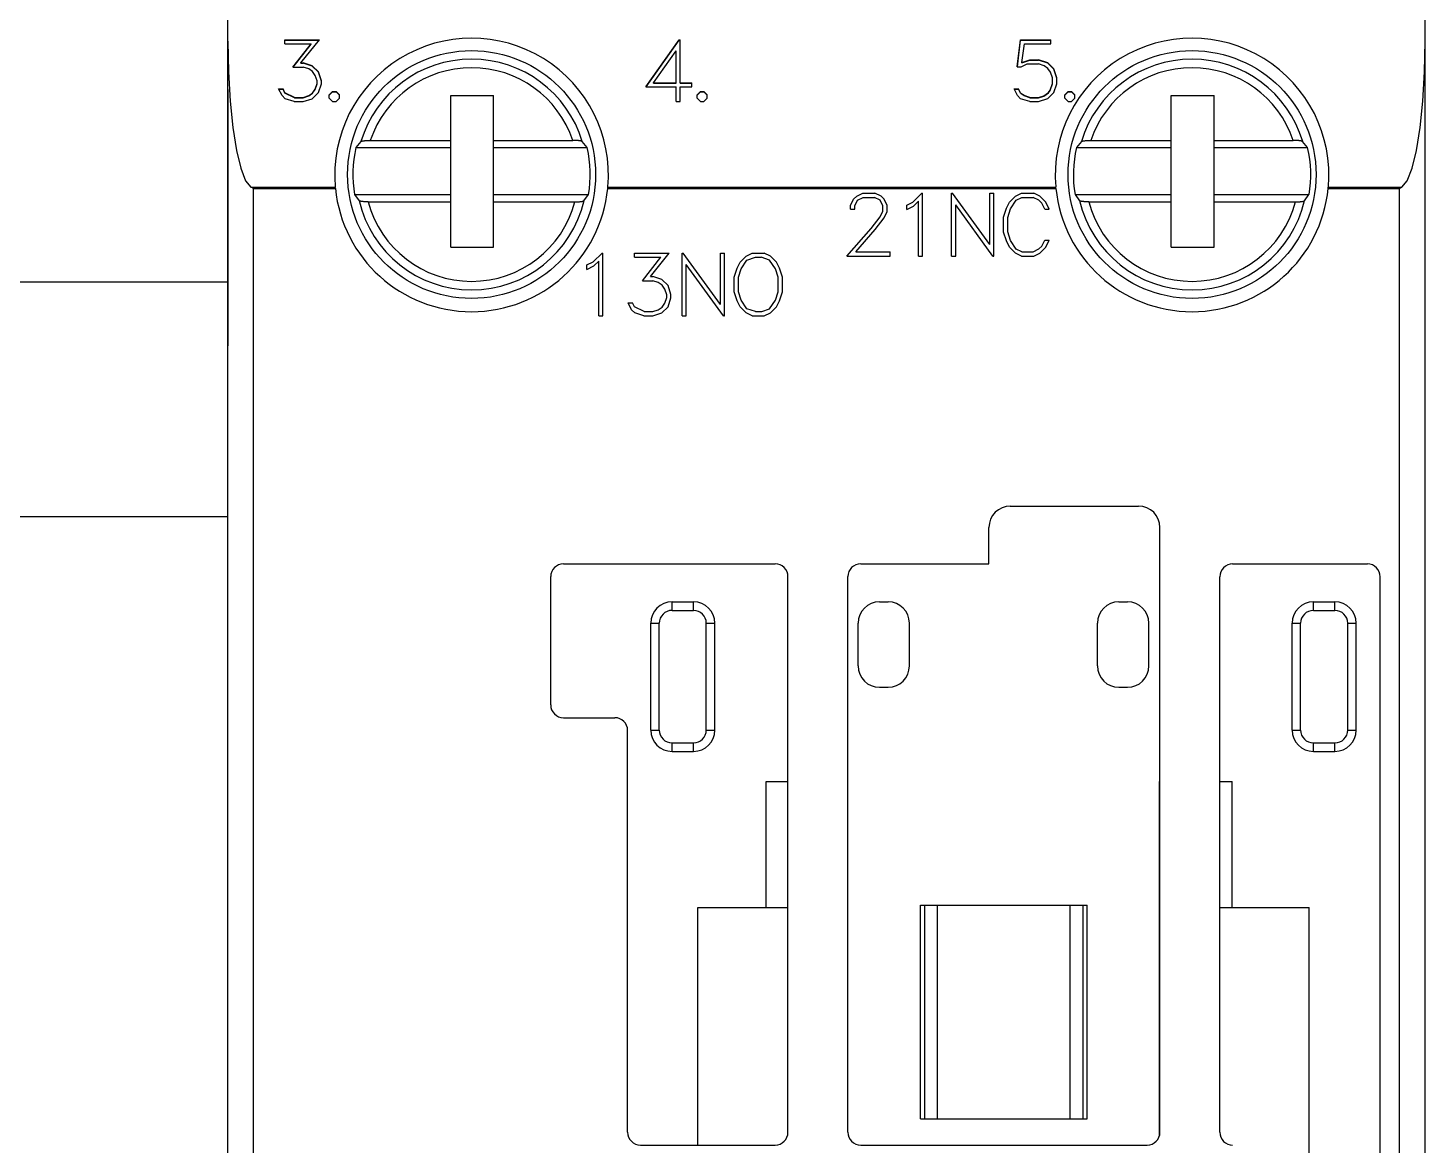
# Model space of a CAD drawing. Header units: millimetres. Extents: x -72 to 2978, y -1067 to 2817.
# Drawn here: x 154.4 to 187.07, y 2602.14 to 2628.28 of the extents above; entities that cross this region are included whole.
import ezdxf

# ---------------------------------------------------------------- set-up
doc = ezdxf.new("R2010")
doc.units = ezdxf.units.MM
doc.layers.add('10000_FRONT', color=7, linetype='Continuous')

msp = doc.modelspace()

# ---------------------------------------------------------------- linework, layer by layer
msp.add_line((159.075, 2626.837), (159.075, 2620.837))
at = {"color": 6, "linetype": 'ByBlock'}
for p, q in [((152.74, 2622.337), (159.075, 2622.337)), ((152.69, 2616.848), (159.075, 2616.848))]:
    msp.add_line(p, q, dxfattribs=at)
at = {"layer": '10000_FRONT', "color": 7, "linetype": 'Continuous', "lineweight": 25}
for p, q in [((187.075, 2578.538), (187.075, 2633.138)), ((159.075, 2578.358), (159.075, 2632.338)), ((160.408, 2628.002), (161.215, 2628.002)), ((160.408, 2627.905), (160.408, 2628.002)), ((160.408, 2627.992), (161.208, 2627.992)), ((160.408, 2627.905), (161.023, 2627.905)), ((160.598, 2627.364), (161.023, 2627.905)), ((160.605, 2627.364), (161.023, 2627.896)), ((160.785, 2627.462), (161.215, 2628.002)), ((161.023, 2627.896), (161.023, 2627.905)), ((168.853, 2626.899), (169.631, 2628.002)), ((168.858, 2626.899), (169.631, 2627.992)), ((169.031, 2626.995), (169.557, 2627.74)), ((169.557, 2626.995), (169.557, 2627.74)), ((169.631, 2628.002), (169.655, 2628.002)), ((169.631, 2627.992), (169.631, 2628.002)), ((169.631, 2627.992), (169.655, 2627.992)), ((169.655, 2626.995), (169.655, 2628.002)), ((177.538, 2627.368), (177.61, 2628.002)), ((177.539, 2627.368), (177.61, 2627.992)), ((177.61, 2628.002), (178.325, 2628.002)), ((177.61, 2627.992), (177.61, 2628.002)), ((177.61, 2627.992), (178.325, 2627.992)), ((177.643, 2627.473), (177.706, 2627.905)), ((177.706, 2627.905), (178.325, 2627.905)), ((178.325, 2627.905), (178.325, 2628.002)), ((160.785, 2627.462), (160.837, 2627.462)), ((160.785, 2627.454), (160.785, 2627.462)), ((160.785, 2627.454), (160.837, 2627.454)), ((161.049, 2627.393), (160.837, 2627.462)), ((160.837, 2627.454), (160.837, 2627.462)), ((161.049, 2627.384), (160.837, 2627.454)), ((177.628, 2627.368), (177.765, 2627.436)), ((177.643, 2627.473), (177.828, 2627.533)), ((177.643, 2627.465), (177.828, 2627.524)), ((177.643, 2627.465), (177.643, 2627.473)), ((177.765, 2627.436), (178.033, 2627.436)), ((177.828, 2627.533), (178.037, 2627.533)), ((177.828, 2627.524), (177.828, 2627.533)), ((177.828, 2627.524), (178.037, 2627.524)), ((178.165, 2627.392), (178.033, 2627.436)), ((178.249, 2627.464), (178.037, 2627.533)), ((178.037, 2627.524), (178.037, 2627.533)), ((178.249, 2627.456), (178.037, 2627.524)), ((178.392, 2627.322), (178.249, 2627.464)), ((178.249, 2627.456), (178.249, 2627.464)), ((178.392, 2627.314), (178.249, 2627.456)), ((160.598, 2627.364), (160.833, 2627.364)), ((160.965, 2627.319), (160.833, 2627.364)), ((161.056, 2627.26), (160.965, 2627.319)), ((161.192, 2627.251), (161.049, 2627.393)), ((161.049, 2627.384), (161.049, 2627.393)), ((161.192, 2627.244), (161.049, 2627.384)), ((161.118, 2627.168), (161.056, 2627.26)), ((161.163, 2627.039), (161.118, 2627.168)), ((161.262, 2627.043), (161.192, 2627.251)), ((161.192, 2627.244), (161.192, 2627.251)), ((161.262, 2627.036), (161.192, 2627.244)), ((177.538, 2627.368), (177.628, 2627.368)), ((178.256, 2627.331), (178.165, 2627.392)), ((178.318, 2627.24), (178.256, 2627.331)), ((178.363, 2627.11), (178.318, 2627.24)), ((178.363, 2626.978), (178.363, 2627.11)), ((178.462, 2627.113), (178.392, 2627.322)), ((178.392, 2627.314), (178.392, 2627.322)), ((178.462, 2627.106), (178.392, 2627.314)), ((178.462, 2626.973), (178.462, 2627.113)), ((160.342, 2626.694), (160.261, 2626.853)), ((160.261, 2626.853), (160.365, 2626.853)), ((160.265, 2626.846), (160.365, 2626.846)), ((160.411, 2626.759), (160.365, 2626.853)), ((160.365, 2626.846), (160.365, 2626.853)), ((160.411, 2626.752), (160.365, 2626.846)), ((160.633, 2626.65), (160.411, 2626.759)), ((160.411, 2626.752), (160.411, 2626.759)), ((160.965, 2626.696), (161.056, 2626.755)), ((161.049, 2626.623), (161.192, 2626.764)), ((161.056, 2626.755), (161.118, 2626.846)), ((161.056, 2626.748), (161.118, 2626.838)), ((161.056, 2626.748), (161.056, 2626.755)), ((161.118, 2626.846), (161.163, 2626.976)), ((161.118, 2626.838), (161.163, 2626.968)), ((161.118, 2626.838), (161.118, 2626.846)), ((161.163, 2626.976), (161.163, 2627.039)), ((161.163, 2626.968), (161.163, 2626.976)), ((161.192, 2626.764), (161.262, 2626.972)), ((161.262, 2626.972), (161.262, 2627.043)), ((161.448, 2626.711), (161.526, 2626.788)), ((161.448, 2626.704), (161.526, 2626.781)), ((161.526, 2626.788), (161.607, 2626.788)), ((161.526, 2626.781), (161.526, 2626.788)), ((161.526, 2626.781), (161.607, 2626.781)), ((161.685, 2626.711), (161.607, 2626.788)), ((161.607, 2626.781), (161.607, 2626.788)), ((161.685, 2626.704), (161.607, 2626.781)), ((168.853, 2626.899), (169.557, 2626.899)), ((169.031, 2626.995), (169.557, 2626.995)), ((169.031, 2626.988), (169.031, 2626.995)), ((169.031, 2626.988), (169.557, 2626.988)), ((169.557, 2626.988), (169.557, 2626.995)), ((169.557, 2626.554), (169.557, 2626.899)), ((169.655, 2626.995), (169.929, 2626.995)), ((169.655, 2626.988), (169.655, 2626.995)), ((169.655, 2626.988), (169.929, 2626.988)), ((169.655, 2626.899), (169.929, 2626.899)), ((169.655, 2626.554), (169.655, 2626.899)), ((169.929, 2626.899), (169.929, 2626.995)), ((170.048, 2626.711), (170.126, 2626.788)), ((170.048, 2626.704), (170.126, 2626.781)), ((170.126, 2626.788), (170.207, 2626.788)), ((170.126, 2626.781), (170.126, 2626.788)), ((170.126, 2626.781), (170.207, 2626.781)), ((170.285, 2626.711), (170.207, 2626.788)), ((170.207, 2626.781), (170.207, 2626.788)), ((170.285, 2626.704), (170.207, 2626.781)), ((177.542, 2626.694), (177.461, 2626.853)), ((177.461, 2626.853), (177.565, 2626.853)), ((177.465, 2626.846), (177.565, 2626.846)), ((177.618, 2626.747), (177.565, 2626.853)), ((177.565, 2626.846), (177.565, 2626.853)), ((177.618, 2626.741), (177.565, 2626.846)), ((178.159, 2626.691), (178.264, 2626.765)), ((178.159, 2626.684), (178.264, 2626.758)), ((178.249, 2626.624), (178.392, 2626.764)), ((178.264, 2626.765), (178.303, 2626.824)), ((178.264, 2626.758), (178.303, 2626.817)), ((178.264, 2626.758), (178.264, 2626.765)), ((178.303, 2626.824), (178.363, 2626.978)), ((178.303, 2626.817), (178.363, 2626.97)), ((178.303, 2626.817), (178.303, 2626.824)), ((178.363, 2626.97), (178.363, 2626.978)), ((178.392, 2626.764), (178.462, 2626.973)), ((178.648, 2626.711), (178.726, 2626.788)), ((178.648, 2626.704), (178.726, 2626.781)), ((178.726, 2626.788), (178.807, 2626.788)), ((178.726, 2626.781), (178.726, 2626.788)), ((178.726, 2626.781), (178.807, 2626.781)), ((178.885, 2626.711), (178.807, 2626.788)), ((178.807, 2626.781), (178.807, 2626.788)), ((178.885, 2626.704), (178.807, 2626.781)), ((160.416, 2626.622), (160.342, 2626.694)), ((160.633, 2626.644), (160.411, 2626.752)), ((160.628, 2626.554), (160.416, 2626.622)), ((160.628, 2626.554), (160.837, 2626.554)), ((160.633, 2626.65), (160.833, 2626.65)), ((160.633, 2626.644), (160.633, 2626.65)), ((160.633, 2626.644), (160.833, 2626.644)), ((160.833, 2626.65), (160.965, 2626.696)), ((160.833, 2626.644), (160.965, 2626.689)), ((160.833, 2626.644), (160.833, 2626.65)), ((160.837, 2626.554), (161.049, 2626.623)), ((160.965, 2626.689), (161.056, 2626.748)), ((160.965, 2626.689), (160.965, 2626.696)), ((161.448, 2626.631), (161.448, 2626.711)), ((161.526, 2626.554), (161.448, 2626.631)), ((161.526, 2626.554), (161.607, 2626.554)), ((161.607, 2626.554), (161.685, 2626.631)), ((161.685, 2626.631), (161.685, 2626.711)), ((164.29, 2626.698), (165.29, 2626.698)), ((164.29, 2623.148), (164.29, 2626.698)), ((165.29, 2623.148), (165.29, 2626.698)), ((169.557, 2626.554), (169.655, 2626.554)), ((170.048, 2626.631), (170.048, 2626.711)), ((170.126, 2626.554), (170.048, 2626.631)), ((170.126, 2626.554), (170.207, 2626.554)), ((170.207, 2626.554), (170.285, 2626.631)), ((170.285, 2626.631), (170.285, 2626.711)), ((177.616, 2626.622), (177.542, 2626.694)), ((177.828, 2626.554), (177.616, 2626.622)), ((177.7, 2626.696), (177.618, 2626.747)), ((177.618, 2626.741), (177.618, 2626.747)), ((177.7, 2626.689), (177.618, 2626.741)), ((177.832, 2626.65), (177.7, 2626.696)), ((177.7, 2626.689), (177.7, 2626.696)), ((177.832, 2626.644), (177.7, 2626.689)), ((177.828, 2626.554), (178.037, 2626.554)), ((177.832, 2626.65), (178.033, 2626.65)), ((177.832, 2626.644), (177.832, 2626.65)), ((177.832, 2626.644), (178.033, 2626.644)), ((178.033, 2626.65), (178.159, 2626.691)), ((178.033, 2626.644), (178.159, 2626.684)), ((178.033, 2626.644), (178.033, 2626.65)), ((178.037, 2626.554), (178.249, 2626.624)), ((178.159, 2626.684), (178.159, 2626.691)), ((178.648, 2626.631), (178.648, 2626.711)), ((178.726, 2626.554), (178.648, 2626.631)), ((178.726, 2626.554), (178.807, 2626.554)), ((178.807, 2626.554), (178.885, 2626.631)), ((178.885, 2626.631), (178.885, 2626.711)), ((181.14, 2626.698), (182.14, 2626.698)), ((181.14, 2623.148), (181.14, 2626.698)), ((182.14, 2623.148), (182.14, 2626.698)), ((162.187, 2625.619), (162.071, 2625.478)), ((162.071, 2625.478), (164.29, 2625.478)), ((162.187, 2625.619), (162.19, 2625.622)), ((162.19, 2625.622), (162.194, 2625.624)), ((162.194, 2625.624), (162.199, 2625.626)), ((162.199, 2625.626), (162.206, 2625.629)), ((162.206, 2625.629), (162.213, 2625.631)), ((162.213, 2625.631), (162.223, 2625.633)), ((162.223, 2625.633), (162.233, 2625.635)), ((162.233, 2625.635), (162.244, 2625.637)), ((162.244, 2625.637), (162.255, 2625.639)), ((162.255, 2625.639), (162.267, 2625.64)), ((162.267, 2625.64), (162.281, 2625.642)), ((162.281, 2625.642), (162.296, 2625.643)), ((162.296, 2625.643), (162.31, 2625.644)), ((162.31, 2625.644), (162.325, 2625.645)), ((162.325, 2625.645), (162.34, 2625.646)), ((162.34, 2625.646), (162.357, 2625.647)), ((162.357, 2625.647), (162.373, 2625.647)), ((162.373, 2625.647), (162.39, 2625.648)), ((162.39, 2625.648), (162.406, 2625.648)), ((162.406, 2625.648), (164.29, 2625.648)), ((165.29, 2625.648), (167.143, 2625.648)), ((165.29, 2625.478), (167.478, 2625.478)), ((167.156, 2625.648), (167.143, 2625.648)), ((167.17, 2625.647), (167.156, 2625.648)), ((167.184, 2625.647), (167.17, 2625.647)), ((167.198, 2625.647), (167.184, 2625.647)), ((167.211, 2625.646), (167.198, 2625.647)), ((167.223, 2625.645), (167.211, 2625.646)), ((167.236, 2625.645), (167.223, 2625.645)), ((167.248, 2625.644), (167.236, 2625.645)), ((167.26, 2625.643), (167.248, 2625.644)), ((167.272, 2625.641), (167.26, 2625.643)), ((167.283, 2625.64), (167.272, 2625.641)), ((167.293, 2625.639), (167.283, 2625.64)), ((167.303, 2625.638), (167.293, 2625.639)), ((167.312, 2625.636), (167.303, 2625.638)), ((167.321, 2625.634), (167.312, 2625.636)), ((167.329, 2625.633), (167.321, 2625.634)), ((167.336, 2625.631), (167.329, 2625.633)), ((167.342, 2625.629), (167.336, 2625.631)), ((167.348, 2625.627), (167.342, 2625.629)), ((167.353, 2625.625), (167.348, 2625.627)), ((167.357, 2625.623), (167.353, 2625.625)), ((167.36, 2625.621), (167.357, 2625.623)), ((167.362, 2625.619), (167.36, 2625.621)), ((167.478, 2625.478), (167.362, 2625.619)), ((179.037, 2625.619), (178.921, 2625.478)), ((178.921, 2625.478), (181.14, 2625.478)), ((179.037, 2625.619), (179.04, 2625.622)), ((179.04, 2625.622), (179.044, 2625.624)), ((179.044, 2625.624), (179.049, 2625.626)), ((179.049, 2625.626), (179.056, 2625.629)), ((179.056, 2625.629), (179.063, 2625.631)), ((179.063, 2625.631), (179.073, 2625.633)), ((179.073, 2625.633), (179.083, 2625.635)), ((179.083, 2625.635), (179.094, 2625.637)), ((179.094, 2625.637), (179.105, 2625.639)), ((179.105, 2625.639), (179.117, 2625.64)), ((179.117, 2625.64), (179.131, 2625.642)), ((179.131, 2625.642), (179.146, 2625.643)), ((179.146, 2625.643), (179.16, 2625.644)), ((179.16, 2625.644), (179.175, 2625.645)), ((179.175, 2625.645), (179.19, 2625.646)), ((179.19, 2625.646), (179.207, 2625.647)), ((179.207, 2625.647), (179.223, 2625.647)), ((179.223, 2625.647), (179.24, 2625.648)), ((179.24, 2625.648), (179.256, 2625.648)), ((179.256, 2625.648), (181.14, 2625.648)), ((182.14, 2625.648), (183.993, 2625.648)), ((182.14, 2625.478), (184.328, 2625.478)), ((184.006, 2625.648), (183.993, 2625.648)), ((184.02, 2625.647), (184.006, 2625.648)), ((184.034, 2625.647), (184.02, 2625.647)), ((184.048, 2625.647), (184.034, 2625.647)), ((184.061, 2625.646), (184.048, 2625.647)), ((184.073, 2625.645), (184.061, 2625.646)), ((184.086, 2625.645), (184.073, 2625.645)), ((184.098, 2625.644), (184.086, 2625.645)), ((184.11, 2625.643), (184.098, 2625.644)), ((184.122, 2625.641), (184.11, 2625.643)), ((184.133, 2625.64), (184.122, 2625.641)), ((184.143, 2625.639), (184.133, 2625.64)), ((184.153, 2625.638), (184.143, 2625.639)), ((184.162, 2625.636), (184.153, 2625.638)), ((184.171, 2625.634), (184.162, 2625.636)), ((184.179, 2625.633), (184.171, 2625.634)), ((184.186, 2625.631), (184.179, 2625.633)), ((184.192, 2625.629), (184.186, 2625.631)), ((184.198, 2625.627), (184.192, 2625.629)), ((184.203, 2625.625), (184.198, 2625.627)), ((184.207, 2625.623), (184.203, 2625.625)), ((184.21, 2625.621), (184.207, 2625.623)), ((184.212, 2625.619), (184.21, 2625.621)), ((184.328, 2625.478), (184.212, 2625.619)), ((159.623, 2624.551), (159.615, 2624.556)), ((159.615, 2624.556), (161.587, 2624.556)), ((159.632, 2624.546), (159.623, 2624.551)), ((159.641, 2624.541), (159.632, 2624.546)), ((159.649, 2624.536), (159.641, 2624.541)), ((159.658, 2624.532), (159.649, 2624.536)), ((159.666, 2624.527), (159.658, 2624.532)), ((159.675, 2624.522), (159.666, 2624.527)), ((159.675, 2624.522), (161.59, 2624.522)), ((159.675, 2587.154), (159.675, 2624.522)), ((161.587, 2624.551), (161.587, 2624.556)), ((161.588, 2624.546), (161.587, 2624.551)), ((161.588, 2624.541), (161.588, 2624.546)), ((161.589, 2624.537), (161.588, 2624.541)), ((161.589, 2624.532), (161.589, 2624.537)), ((161.59, 2624.527), (161.589, 2624.532)), ((161.59, 2624.522), (161.59, 2624.527)), ((167.959, 2624.527), (167.96, 2624.532)), ((167.959, 2624.522), (167.959, 2624.527)), ((167.959, 2624.522), (178.44, 2624.522)), ((167.96, 2624.537), (167.961, 2624.541)), ((167.96, 2624.532), (167.96, 2624.537)), ((167.961, 2624.546), (167.962, 2624.551)), ((167.961, 2624.541), (167.961, 2624.546)), ((167.962, 2624.556), (178.437, 2624.556)), ((167.962, 2624.551), (167.962, 2624.556)), ((178.437, 2624.551), (178.437, 2624.556)), ((178.438, 2624.546), (178.437, 2624.551)), ((178.438, 2624.541), (178.438, 2624.546)), ((178.439, 2624.537), (178.438, 2624.541)), ((178.439, 2624.532), (178.439, 2624.537)), ((178.44, 2624.527), (178.439, 2624.532)), ((178.44, 2624.522), (178.44, 2624.527)), ((184.809, 2624.527), (184.81, 2624.532)), ((184.809, 2624.522), (184.809, 2624.527)), ((184.809, 2624.522), (186.475, 2624.522)), ((184.81, 2624.537), (184.811, 2624.541)), ((184.81, 2624.532), (184.81, 2624.537)), ((184.811, 2624.546), (184.812, 2624.551)), ((184.811, 2624.541), (184.811, 2624.546)), ((184.812, 2624.556), (186.534, 2624.556)), ((184.812, 2624.551), (184.812, 2624.556)), ((186.475, 2624.522), (186.483, 2624.527)), ((186.475, 2587.154), (186.475, 2624.522)), ((186.483, 2624.527), (186.491, 2624.532)), ((186.491, 2624.532), (186.5, 2624.536)), ((186.5, 2624.536), (186.508, 2624.541)), ((186.508, 2624.541), (186.517, 2624.546)), ((186.517, 2624.546), (186.526, 2624.551)), ((186.526, 2624.551), (186.534, 2624.556)), ((162.039, 2624.378), (164.29, 2624.378)), ((162.039, 2624.378), (162.145, 2624.236)), ((162.147, 2624.234), (162.145, 2624.236)), ((162.15, 2624.232), (162.147, 2624.234)), ((162.154, 2624.23), (162.15, 2624.232)), ((162.158, 2624.228), (162.154, 2624.23)), ((162.163, 2624.227), (162.158, 2624.228)), ((162.169, 2624.225), (162.163, 2624.227)), ((162.176, 2624.223), (162.169, 2624.225)), ((162.184, 2624.221), (162.176, 2624.223)), ((162.193, 2624.22), (162.184, 2624.221)), ((162.201, 2624.218), (162.193, 2624.22)), ((162.211, 2624.217), (162.201, 2624.218)), ((162.221, 2624.215), (162.211, 2624.217)), ((162.231, 2624.214), (162.221, 2624.215)), ((162.243, 2624.213), (162.231, 2624.214)), ((162.255, 2624.212), (162.243, 2624.213)), ((162.267, 2624.211), (162.255, 2624.212)), ((162.279, 2624.21), (162.267, 2624.211)), ((162.291, 2624.209), (162.279, 2624.21)), ((162.304, 2624.209), (162.291, 2624.209)), ((162.318, 2624.208), (162.304, 2624.209)), ((162.331, 2624.208), (162.318, 2624.208)), ((162.345, 2624.208), (162.331, 2624.208)), ((162.358, 2624.208), (162.345, 2624.208)), ((162.358, 2624.208), (164.29, 2624.208)), ((165.29, 2624.378), (167.51, 2624.378)), ((165.29, 2624.208), (167.191, 2624.208)), ((167.191, 2624.208), (167.207, 2624.208)), ((167.207, 2624.208), (167.224, 2624.208)), ((167.224, 2624.208), (167.24, 2624.209)), ((167.24, 2624.209), (167.256, 2624.209)), ((167.256, 2624.209), (167.271, 2624.21)), ((167.271, 2624.21), (167.285, 2624.211)), ((167.285, 2624.211), (167.3, 2624.212)), ((167.3, 2624.212), (167.314, 2624.214)), ((167.314, 2624.214), (167.327, 2624.215)), ((167.327, 2624.215), (167.34, 2624.217)), ((167.34, 2624.217), (167.351, 2624.219)), ((167.351, 2624.219), (167.361, 2624.22)), ((167.361, 2624.22), (167.371, 2624.223)), ((167.371, 2624.223), (167.38, 2624.225)), ((167.38, 2624.225), (167.387, 2624.227)), ((167.387, 2624.227), (167.393, 2624.229)), ((167.393, 2624.229), (167.398, 2624.232)), ((167.398, 2624.232), (167.402, 2624.234)), ((167.402, 2624.234), (167.404, 2624.236)), ((167.404, 2624.236), (167.51, 2624.378)), ((173.64, 2624.126), (173.71, 2624.27)), ((173.71, 2624.27), (173.782, 2624.341)), ((173.739, 2624.118), (173.804, 2624.248)), ((173.782, 2624.341), (173.926, 2624.411)), ((173.804, 2624.248), (173.933, 2624.313)), ((173.926, 2624.411), (174.208, 2624.411)), ((173.933, 2624.313), (174.2, 2624.313)), ((174.33, 2624.248), (174.2, 2624.313)), ((174.351, 2624.34), (174.208, 2624.411)), ((174.394, 2624.118), (174.33, 2624.248)), ((174.423, 2624.268), (174.351, 2624.34)), ((174.494, 2624.125), (174.423, 2624.268)), ((174.951, 2624.131), (175.094, 2624.203)), ((175.094, 2624.203), (175.303, 2624.411)), ((175.114, 2624.108), (175.226, 2624.221)), ((175.226, 2622.941), (175.226, 2624.221)), ((175.303, 2624.411), (175.324, 2624.411)), ((175.324, 2622.941), (175.324, 2624.411)), ((175.999, 2624.411), (176.022, 2624.411)), ((175.999, 2622.941), (175.999, 2624.411)), ((176.893, 2623.21), (176.022, 2624.411)), ((176.967, 2622.941), (176.097, 2624.142)), ((176.097, 2622.941), (176.097, 2624.142)), ((176.893, 2624.411), (176.991, 2624.411)), ((176.893, 2623.21), (176.893, 2624.411)), ((176.991, 2622.941), (176.991, 2624.411)), ((177.287, 2624.058), (177.354, 2624.199)), ((177.354, 2624.199), (177.496, 2624.34)), ((177.382, 2624.045), (177.515, 2624.248)), ((177.496, 2624.34), (177.639, 2624.411)), ((177.515, 2624.248), (177.647, 2624.313)), ((177.639, 2624.411), (177.921, 2624.411)), ((177.647, 2624.313), (177.913, 2624.313)), ((178.044, 2624.246), (177.913, 2624.313)), ((178.064, 2624.341), (177.921, 2624.411)), ((178.109, 2624.181), (178.044, 2624.246)), ((178.205, 2624.201), (178.064, 2624.341)), ((178.182, 2624.038), (178.109, 2624.181)), ((178.285, 2624.038), (178.205, 2624.201)), ((178.889, 2624.378), (181.14, 2624.378)), ((178.889, 2624.378), (178.995, 2624.236)), ((178.997, 2624.234), (178.995, 2624.236)), ((179, 2624.232), (178.997, 2624.234)), ((179.004, 2624.23), (179, 2624.232)), ((179.008, 2624.228), (179.004, 2624.23)), ((179.013, 2624.227), (179.008, 2624.228)), ((179.019, 2624.225), (179.013, 2624.227)), ((179.026, 2624.223), (179.019, 2624.225)), ((179.034, 2624.221), (179.026, 2624.223)), ((179.043, 2624.22), (179.034, 2624.221)), ((179.051, 2624.218), (179.043, 2624.22)), ((179.061, 2624.217), (179.051, 2624.218)), ((179.071, 2624.215), (179.061, 2624.217)), ((179.081, 2624.214), (179.071, 2624.215)), ((179.093, 2624.213), (179.081, 2624.214)), ((179.105, 2624.212), (179.093, 2624.213)), ((179.117, 2624.211), (179.105, 2624.212)), ((179.129, 2624.21), (179.117, 2624.211)), ((179.141, 2624.209), (179.129, 2624.21)), ((179.154, 2624.209), (179.141, 2624.209)), ((179.168, 2624.208), (179.154, 2624.209)), ((179.181, 2624.208), (179.168, 2624.208)), ((179.195, 2624.208), (179.181, 2624.208)), ((179.208, 2624.208), (179.195, 2624.208)), ((179.208, 2624.208), (181.14, 2624.208)), ((182.14, 2624.378), (184.36, 2624.378)), ((182.14, 2624.208), (184.041, 2624.208)), ((184.041, 2624.208), (184.057, 2624.208)), ((184.057, 2624.208), (184.074, 2624.208)), ((184.074, 2624.208), (184.09, 2624.209)), ((184.09, 2624.209), (184.106, 2624.209)), ((184.106, 2624.209), (184.121, 2624.21)), ((184.121, 2624.21), (184.135, 2624.211)), ((184.135, 2624.211), (184.15, 2624.212)), ((184.15, 2624.212), (184.164, 2624.214)), ((184.164, 2624.214), (184.177, 2624.215)), ((184.177, 2624.215), (184.19, 2624.217)), ((184.19, 2624.217), (184.201, 2624.219)), ((184.201, 2624.219), (184.211, 2624.22)), ((184.211, 2624.22), (184.221, 2624.223)), ((184.221, 2624.223), (184.23, 2624.225)), ((184.23, 2624.225), (184.237, 2624.227)), ((184.237, 2624.227), (184.243, 2624.229)), ((184.243, 2624.229), (184.248, 2624.232)), ((184.248, 2624.232), (184.252, 2624.234)), ((184.252, 2624.234), (184.254, 2624.236)), ((184.254, 2624.236), (184.36, 2624.378)), ((173.64, 2624.038), (173.64, 2624.126)), ((173.64, 2624.038), (173.739, 2624.038)), ((173.739, 2624.038), (173.739, 2624.118)), ((174.124, 2623.584), (174.328, 2623.855)), ((174.216, 2623.562), (174.423, 2623.838)), ((174.328, 2623.855), (174.394, 2623.989)), ((174.394, 2623.989), (174.394, 2624.118)), ((174.423, 2623.838), (174.494, 2623.979)), ((174.494, 2623.979), (174.494, 2624.125)), ((174.951, 2624.027), (174.951, 2624.131)), ((174.951, 2624.027), (175.114, 2624.108)), ((177.217, 2623.849), (177.287, 2624.058)), ((177.217, 2623.503), (177.217, 2623.849)), ((177.315, 2623.845), (177.382, 2624.045)), ((177.315, 2623.506), (177.315, 2623.845)), ((178.182, 2624.038), (178.285, 2624.038)), ((173.552, 2622.941), (174.124, 2623.584)), ((173.759, 2623.039), (174.216, 2623.562)), ((177.287, 2623.293), (177.217, 2623.503)), ((177.382, 2623.306), (177.315, 2623.506)), ((177.354, 2623.152), (177.287, 2623.293)), ((177.515, 2623.104), (177.382, 2623.306)), ((178.044, 2623.106), (178.109, 2623.171)), ((178.109, 2623.171), (178.182, 2623.313)), ((178.182, 2623.313), (178.285, 2623.313)), ((178.205, 2623.151), (178.285, 2623.313)), ((164.29, 2623.148), (165.29, 2623.148)), ((167.617, 2622.803), (167.826, 2623.011)), ((167.826, 2623.011), (167.846, 2623.011)), ((167.846, 2621.541), (167.846, 2623.011)), ((168.585, 2623.011), (169.393, 2623.011)), ((168.585, 2622.913), (168.585, 2623.011)), ((168.585, 2622.913), (169.2, 2622.913)), ((168.775, 2622.363), (169.2, 2622.913)), ((168.962, 2622.463), (169.393, 2623.011)), ((169.699, 2623.011), (169.722, 2623.011)), ((169.699, 2621.541), (169.699, 2623.011)), ((170.593, 2621.81), (169.722, 2623.011)), ((170.593, 2623.011), (170.691, 2623.011)), ((170.593, 2621.81), (170.593, 2623.011)), ((170.691, 2621.541), (170.691, 2623.011)), ((171.056, 2622.799), (171.197, 2622.94)), ((171.082, 2622.645), (171.215, 2622.845)), ((171.197, 2622.94), (171.339, 2623.011)), ((171.215, 2622.845), (171.414, 2622.912)), ((171.339, 2623.011), (171.621, 2623.011)), ((171.414, 2622.912), (171.547, 2622.912)), ((171.746, 2622.845), (171.547, 2622.912)), ((171.764, 2622.94), (171.621, 2623.011)), ((171.88, 2622.645), (171.746, 2622.845)), ((171.905, 2622.799), (171.764, 2622.94)), ((173.552, 2622.941), (174.562, 2622.941)), ((173.759, 2623.039), (174.562, 2623.039)), ((174.562, 2622.941), (174.562, 2623.039)), ((175.226, 2622.941), (175.324, 2622.941)), ((175.999, 2622.941), (176.097, 2622.941)), ((176.967, 2622.941), (176.991, 2622.941)), ((177.496, 2623.011), (177.354, 2623.152)), ((177.639, 2622.941), (177.496, 2623.011)), ((177.647, 2623.039), (177.515, 2623.104)), ((177.639, 2622.941), (177.921, 2622.941)), ((177.647, 2623.039), (177.913, 2623.039)), ((177.913, 2623.039), (178.044, 2623.106)), ((177.921, 2622.941), (178.064, 2623.011)), ((178.064, 2623.011), (178.205, 2623.151)), ((181.14, 2623.148), (182.14, 2623.148)), ((167.474, 2622.731), (167.617, 2622.803)), ((167.474, 2622.627), (167.474, 2622.731)), ((167.474, 2622.627), (167.636, 2622.708)), ((167.636, 2622.708), (167.748, 2622.821)), ((167.748, 2621.541), (167.748, 2622.821)), ((170.667, 2621.541), (169.797, 2622.742)), ((169.797, 2621.541), (169.797, 2622.742)), ((170.917, 2622.449), (170.988, 2622.658)), ((170.988, 2622.658), (171.056, 2622.799)), ((171.015, 2622.445), (171.082, 2622.645)), ((171.946, 2622.445), (171.88, 2622.645)), ((171.973, 2622.658), (171.905, 2622.799)), ((172.044, 2622.449), (171.973, 2622.658)), ((159.075, 2622.248), (159.075, 2622.248)), ((168.775, 2622.363), (169.011, 2622.363)), ((168.962, 2622.463), (169.015, 2622.463)), ((169.142, 2622.318), (169.011, 2622.363)), ((169.226, 2622.392), (169.015, 2622.463)), ((169.234, 2622.258), (169.142, 2622.318)), ((169.37, 2622.249), (169.226, 2622.392)), ((169.295, 2622.165), (169.234, 2622.258)), ((169.439, 2622.038), (169.37, 2622.249)), ((170.917, 2622.103), (170.917, 2622.449)), ((171.015, 2622.106), (171.015, 2622.445)), ((171.946, 2622.106), (171.946, 2622.445)), ((172.044, 2622.103), (172.044, 2622.449)), ((169.34, 2622.033), (169.295, 2622.165)), ((169.295, 2621.837), (169.34, 2621.969)), ((169.34, 2621.969), (169.34, 2622.033)), ((169.37, 2621.754), (169.439, 2621.965)), ((169.439, 2621.965), (169.439, 2622.038)), ((170.988, 2621.893), (170.917, 2622.103)), ((171.056, 2621.752), (170.988, 2621.893)), ((171.082, 2621.906), (171.015, 2622.106)), ((171.215, 2621.706), (171.082, 2621.906)), ((171.746, 2621.706), (171.88, 2621.906)), ((171.88, 2621.906), (171.946, 2622.106)), ((171.905, 2621.752), (171.973, 2621.893)), ((171.973, 2621.893), (172.044, 2622.103)), ((167.748, 2621.541), (167.846, 2621.541)), ((168.519, 2621.683), (168.438, 2621.845)), ((168.438, 2621.845), (168.542, 2621.845)), ((168.593, 2621.611), (168.519, 2621.683)), ((168.589, 2621.749), (168.542, 2621.845)), ((168.811, 2621.639), (168.589, 2621.749)), ((168.805, 2621.541), (168.593, 2621.611)), ((168.805, 2621.541), (169.015, 2621.541)), ((168.811, 2621.639), (169.011, 2621.639)), ((169.011, 2621.639), (169.142, 2621.685)), ((169.015, 2621.541), (169.226, 2621.611)), ((169.142, 2621.685), (169.234, 2621.745)), ((169.226, 2621.611), (169.37, 2621.754)), ((169.234, 2621.745), (169.295, 2621.837)), ((169.699, 2621.541), (169.797, 2621.541)), ((170.667, 2621.541), (170.691, 2621.541)), ((171.197, 2621.611), (171.056, 2621.752)), ((171.339, 2621.541), (171.197, 2621.611)), ((171.414, 2621.639), (171.215, 2621.706)), ((171.339, 2621.541), (171.621, 2621.541)), ((171.414, 2621.639), (171.563, 2621.639)), ((171.563, 2621.639), (171.746, 2621.706)), ((171.621, 2621.541), (171.764, 2621.611)), ((171.764, 2621.611), (171.905, 2621.752)), ((177.375, 2617.09), (180.375, 2617.09)), ((176.875, 2615.738), (176.875, 2616.59)), ((180.875, 2602.438), (180.875, 2616.59)), ((166.925, 2615.738), (171.875, 2615.738)), ((173.875, 2615.738), (176.875, 2615.738)), ((182.575, 2615.735), (185.725, 2615.735)), ((166.625, 2612.438), (166.625, 2615.438)), ((172.175, 2602.438), (172.175, 2615.438)), ((173.575, 2602.438), (173.575, 2615.438)), ((182.275, 2602.435), (182.275, 2615.435)), ((186.025, 2599.371), (186.025, 2615.435)), ((169.465, 2614.848), (169.965, 2614.848)), ((169.465, 2614.648), (169.465, 2614.848)), ((169.965, 2614.648), (169.965, 2614.848)), ((174.315, 2614.848), (174.515, 2614.848)), ((179.915, 2614.848), (180.115, 2614.848)), ((184.465, 2614.848), (184.965, 2614.848)), ((184.465, 2614.648), (184.465, 2614.848)), ((184.965, 2614.648), (184.965, 2614.848)), ((168.965, 2614.348), (169.165, 2614.348)), ((168.965, 2611.848), (168.965, 2614.348)), ((169.165, 2611.848), (169.165, 2614.348)), ((169.465, 2614.648), (169.965, 2614.648)), ((170.265, 2614.348), (170.465, 2614.348)), ((170.265, 2611.848), (170.265, 2614.348)), ((170.465, 2611.848), (170.465, 2614.348)), ((173.815, 2613.348), (173.815, 2614.348)), ((175.015, 2613.348), (175.015, 2614.348)), ((179.415, 2613.348), (179.415, 2614.348)), ((180.615, 2613.348), (180.615, 2614.348)), ((183.965, 2614.348), (184.165, 2614.348)), ((183.965, 2611.848), (183.965, 2614.348)), ((184.165, 2611.848), (184.165, 2614.348)), ((184.465, 2614.648), (184.965, 2614.648)), ((185.265, 2614.348), (185.465, 2614.348)), ((185.265, 2611.848), (185.265, 2614.348)), ((185.465, 2611.848), (185.465, 2614.348)), ((174.315, 2612.848), (174.515, 2612.848)), ((179.915, 2612.848), (180.115, 2612.848)), ((166.925, 2612.138), (168.125, 2612.138)), ((168.425, 2602.438), (168.425, 2611.838)), ((168.965, 2611.848), (169.165, 2611.848)), ((170.265, 2611.848), (170.465, 2611.848)), ((183.965, 2611.848), (184.165, 2611.848)), ((185.265, 2611.848), (185.465, 2611.848)), ((169.465, 2611.548), (169.965, 2611.548)), ((169.465, 2611.348), (169.465, 2611.548)), ((169.965, 2611.348), (169.965, 2611.548)), ((184.465, 2611.548), (184.965, 2611.548)), ((184.465, 2611.348), (184.465, 2611.548)), ((184.965, 2611.348), (184.965, 2611.548)), ((169.465, 2611.348), (169.965, 2611.348)), ((184.465, 2611.348), (184.965, 2611.348)), ((171.665, 2610.648), (172.175, 2610.648)), ((171.665, 2607.698), (171.665, 2610.648)), ((180.865, 2610.648), (180.875, 2610.648)), ((180.865, 2602.361), (180.865, 2610.648)), ((182.275, 2610.648), (182.565, 2610.648)), ((182.565, 2607.698), (182.565, 2610.648)), ((170.065, 2607.698), (172.175, 2607.698)), ((170.065, 2602.138), (170.065, 2607.698)), ((175.271, 2607.748), (179.175, 2607.748)), ((175.271, 2602.748), (175.271, 2607.748)), ((175.275, 2602.748), (175.275, 2607.748)), ((175.375, 2602.748), (175.375, 2607.748)), ((175.675, 2602.748), (175.675, 2607.748)), ((178.775, 2602.748), (178.775, 2607.748)), ((179.075, 2602.748), (179.075, 2607.748)), ((179.175, 2602.748), (179.175, 2607.748)), ((179.175, 2602.748), (179.175, 2607.748)), ((180.865, 2607.698), (180.875, 2607.698)), ((182.275, 2607.698), (182.565, 2607.698)), ((182.565, 2607.698), (184.365, 2607.698)), ((184.365, 2600.498), (184.365, 2607.698)), ((175.271, 2602.748), (179.175, 2602.748)), ((168.725, 2602.138), (171.875, 2602.138)), ((173.875, 2602.138), (180.575, 2602.138))]:
    msp.add_line(p, q, dxfattribs=at)
for points in [[(159.075, 2627.965), (159.088, 2627.251), (159.127, 2626.568), (159.19, 2625.946), (159.274, 2625.413), (159.376, 2624.993), (159.491, 2624.703), (159.615, 2624.556)], [(186.534, 2624.556), (186.658, 2624.703), (186.773, 2624.993), (186.875, 2625.413), (186.959, 2625.946), (187.022, 2626.568), (187.061, 2627.251), (187.075, 2627.965)]]:
    msp.add_lwpolyline(points, dxfattribs=at)
for centre in [(164.775, 2624.848), (181.625, 2624.848)]:
    msp.add_circle(centre, 2.9, dxfattribs=at)
for centre, radius, start, end in [((164.775, 2624.838), 3.2, 354.9559, 185.0441), ((181.625, 2624.838), 3.2, 354.9559, 185.0441), ((164.775, 2624.848), 2.7, 90, 163.4023), ((164.775, 2624.848), 2.7, 16.5977, 90), ((181.625, 2624.848), 2.7, 90, 163.4023), ((181.625, 2624.848), 2.7, 16.5977, 90), ((164.775, 2624.848), 2.5, 18.6629, 161.3371), ((181.625, 2624.848), 2.5, 18.6629, 161.3371), ((164.775, 2624.848), 2.776, 166.8814, 189.7486), ((164.775, 2624.848), 2.776, 350.2514, 13.1186), ((181.625, 2624.848), 2.776, 166.8814, 189.7486), ((181.625, 2624.848), 2.776, 350.2514, 13.1186), ((164.775, 2624.838), 3.2, 185.6645, 354.3355), ((181.625, 2624.838), 3.2, 185.6645, 354.3355), ((164.775, 2624.848), 2.7, 193.0846, 346.9154), ((164.775, 2624.848), 2.5, 194.8328, 345.1672), ((181.625, 2624.848), 2.7, 193.0846, 346.9154), ((181.625, 2624.848), 2.5, 194.8328, 345.1672), ((177.375, 2616.59), 0.5, 90, 180), ((180.375, 2616.59), 0.5, 0, 90), ((166.925, 2615.438), 0.3, 90.0003, 179.9999), ((171.875, 2615.438), 0.3, 359.9999, 90.0003), ((173.875, 2615.438), 0.3, 90.0002, 180), ((182.575, 2615.435), 0.3, 90, 180), ((185.725, 2615.435), 0.3, 0, 90), ((169.465, 2614.348), 0.5, 90, 180), ((169.965, 2614.348), 0.5, 0, 90), ((174.315, 2614.348), 0.5, 90, 180), ((174.515, 2614.348), 0.5, 0, 90), ((179.915, 2614.348), 0.5, 90, 180), ((180.115, 2614.348), 0.5, 0, 90), ((184.465, 2614.348), 0.5, 90, 180), ((184.965, 2614.348), 0.5, 0, 90), ((169.465, 2614.348), 0.3, 89.9999, 180), ((169.965, 2614.348), 0.3, 0, 89.9999), ((184.465, 2614.348), 0.3, 90, 180), ((184.965, 2614.348), 0.3, 0, 90), ((174.315, 2613.348), 0.5, 180, 270), ((174.515, 2613.348), 0.5, 270, 0), ((179.915, 2613.348), 0.5, 180, 270), ((180.115, 2613.348), 0.5, 270, 0), ((166.925, 2612.438), 0.3, 180, 270.0001), ((168.125, 2611.838), 0.3, 0, 90), ((169.465, 2611.848), 0.5, 180, 270), ((169.465, 2611.848), 0.3, 180, 270.0001), ((169.965, 2611.848), 0.3, 270.0001, 0), ((169.965, 2611.848), 0.5, 270, 0), ((184.465, 2611.848), 0.5, 180, 270), ((184.465, 2611.848), 0.3, 180, 270), ((184.965, 2611.848), 0.3, 270, 0), ((184.965, 2611.848), 0.5, 270, 0), ((168.725, 2602.438), 0.3, 180, 270), ((171.875, 2602.438), 0.3, 270, 0), ((173.875, 2602.438), 0.3, 180, 270), ((180.575, 2602.438), 0.3, 270, 0), ((182.575, 2602.435), 0.3, 180, 270)]:
    msp.add_arc(centre, radius, start, end, dxfattribs=at)

doc.saveas('drawing.dxf')
